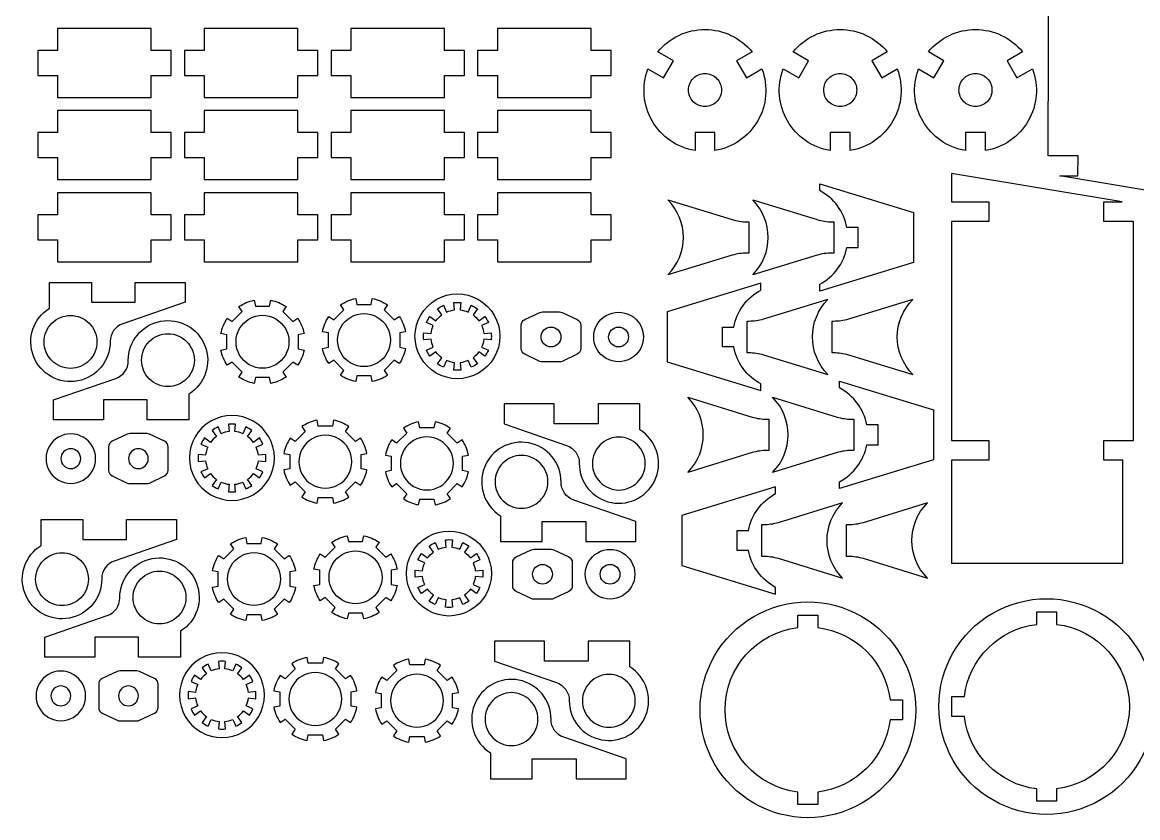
# Model space of a CAD drawing. Header units: metres. Extents: x 1 to 590, y 33 to 594.
# Drawn here: x 4.5 to 173.3, y 34.9 to 155.3 of the extents above; entities that cross this region are included whole.
import ezdxf

# ---------------------------------------------------------------- set-up
doc = ezdxf.new("R2010")
doc.units = ezdxf.units.M

msp = doc.modelspace()

# ---------------------------------------------------------------- linework, layer by layer
at = {"color": 7}
for points in [[(187.38546, 127.716727), (161.558267, 132.069904), (164.301294, 132.06224), (164.309688, 135.066028), (159.816419, 135.078581), (159.908923, 168.191208), (164.402191, 168.178656), (164.410584, 171.182445), (161.572948, 171.190372), (161.616464, 186.767499), (187.550225, 186.695049), (187.506707, 171.117921), (181.830847, 171.133779), (181.822453, 168.12999), (187.498318, 168.114133), (187.405812, 135.001503), (181.72995, 135.01736), (181.721557, 132.013572), (187.397421, 131.997716), (187.38546, 127.716727)], [(24.025922, 147.26367), (27.029722, 147.26367), (27.029722, 151.047983), (24.025922, 151.047983), (24.025922, 154.377609), (9.834739, 154.377609), (9.834739, 151.047983), (6.830939, 151.047983), (6.830939, 147.26367), (9.834739, 147.26367), (9.834739, 143.934044), (24.025922, 143.934044), (24.025922, 147.26367)], [(46.224705, 147.26367), (49.228505, 147.26367), (49.228505, 151.047983), (46.224705, 151.047983), (46.224705, 154.377609), (32.033522, 154.377609), (32.033522, 151.047983), (29.029722, 151.047983), (29.029722, 147.26367), (32.033522, 147.26367), (32.033522, 143.934044), (46.224705, 143.934044), (46.224705, 147.26367)], [(68.423488, 147.26367), (71.427288, 147.26367), (71.427288, 151.047983), (68.423488, 151.047983), (68.423488, 154.377609), (54.232305, 154.377609), (54.232305, 151.047983), (51.228505, 151.047983), (51.228505, 147.26367), (54.232305, 147.26367), (54.232305, 143.934044), (68.423488, 143.934044), (68.423488, 147.26367)], [(90.622271, 147.26367), (93.626071, 147.26367), (93.626071, 151.047983), (90.622271, 151.047983), (90.622271, 154.377609), (76.431088, 154.377609), (76.431088, 151.047983), (73.427288, 151.047983), (73.427288, 147.26367), (76.431088, 147.26367), (76.431088, 143.934044), (90.622271, 143.934044), (90.622271, 147.26367)], [(24.025922, 134.820106), (27.029722, 134.820106), (27.029722, 138.604418), (24.025922, 138.604418), (24.025922, 141.934044), (9.834739, 141.934044), (9.834739, 138.604418), (6.830939, 138.604418), (6.830939, 134.820106), (9.834739, 134.820106), (9.834739, 131.49048), (24.025922, 131.49048), (24.025922, 134.820106)], [(46.224705, 134.820106), (49.228505, 134.820106), (49.228505, 138.604418), (46.224705, 138.604418), (46.224705, 141.934044), (32.033522, 141.934044), (32.033522, 138.604418), (29.029722, 138.604418), (29.029722, 134.820106), (32.033522, 134.820106), (32.033522, 131.49048), (46.224705, 131.49048), (46.224705, 134.820106)], [(68.423488, 134.820106), (71.427288, 134.820106), (71.427288, 138.604418), (68.423488, 138.604418), (68.423488, 141.934044), (54.232305, 141.934044), (54.232305, 138.604418), (51.228505, 138.604418), (51.228505, 134.820106), (54.232305, 134.820106), (54.232305, 131.49048), (68.423488, 131.49048), (68.423488, 134.820106)], [(90.622271, 134.820106), (93.626071, 134.820106), (93.626071, 138.604418), (90.622271, 138.604418), (90.622271, 141.934044), (76.431088, 141.934044), (76.431088, 138.604418), (73.427288, 138.604418), (73.427288, 134.820106), (76.431088, 134.820106), (76.431088, 131.49048), (90.622271, 131.49048), (90.622271, 134.820106)], [(145.14238, 73.434191), (171.076244, 73.437478), (171.074269, 89.014666), (168.236091, 89.014307), (168.235709, 92.018106), (172.729526, 92.018676), (172.72533, 125.131434), (168.231514, 125.130864), (168.231132, 128.134663), (170.974704, 128.135011), (145.134907, 132.412744), (145.135449, 128.131737), (150.810802, 128.132457), (150.811183, 125.128658), (145.13583, 125.127936), (145.140026, 92.015178), (150.815379, 92.015899), (150.815762, 89.012097), (145.140406, 89.011378), (145.14238, 73.434191)], [(24.025922, 122.376542), (27.029722, 122.376542), (27.029722, 126.160854), (24.025922, 126.160854), (24.025922, 129.49048), (9.834739, 129.49048), (9.834739, 126.160854), (6.830939, 126.160854), (6.830939, 122.376542), (9.834739, 122.376542), (9.834739, 119.046916), (24.025922, 119.046916), (24.025922, 122.376542)], [(46.224705, 122.376542), (49.228505, 122.376542), (49.228505, 126.160854), (46.224705, 126.160854), (46.224705, 129.49048), (32.033522, 129.49048), (32.033522, 126.160854), (29.029722, 126.160854), (29.029722, 122.376542), (32.033522, 122.376542), (32.033522, 119.046916), (46.224705, 119.046916), (46.224705, 122.376542)], [(68.423488, 122.376542), (71.427288, 122.376542), (71.427288, 126.160854), (68.423488, 126.160854), (68.423488, 129.49048), (54.232305, 129.49048), (54.232305, 126.160854), (51.228505, 126.160854), (51.228505, 122.376542), (54.232305, 122.376542), (54.232305, 119.046916), (68.423488, 119.046916), (68.423488, 122.376542)], [(90.622271, 122.376542), (93.626071, 122.376542), (93.626071, 126.160854), (90.622271, 126.160854), (90.622271, 129.49048), (76.431088, 129.49048), (76.431088, 126.160854), (73.427288, 126.160854), (73.427288, 122.376542), (76.431088, 122.376542), (76.431088, 119.046916), (90.622271, 119.046916), (90.622271, 122.376542)]]:
    msp.add_lwpolyline(points, close=True, dxfattribs=at)
for points in [[(109.333928, 135.880235), (109.333928, 138.595379), (106.330128, 138.595379), (106.330128, 135.880235, -0.224578), (99.843578, 140.369277, -0.224577), (99.199228, 148.231316), (101.550613, 146.873745), (103.052513, 149.475111), (100.701128, 150.832685, -0.224577), (107.832028, 154.205681, -0.224577), (114.962928, 150.832685), (112.611544, 149.475111), (114.113445, 146.873745), (116.464828, 148.231316, -0.224578), (115.820478, 140.369277, -0.224577), (109.333928, 135.880235)], [(129.812397, 135.880235), (129.812397, 138.595379), (126.808597, 138.595379), (126.808597, 135.880235, -0.224578), (120.322047, 140.369277, -0.224577), (119.677696, 148.231316), (122.029081, 146.873745), (123.530982, 149.475111), (121.179596, 150.832685, -0.224577), (128.310497, 154.205681, -0.224577), (135.441396, 150.832685), (133.090013, 149.475111), (134.591914, 146.873745), (136.943296, 148.231316, -0.224578), (136.298947, 140.369277, -0.224577), (129.812397, 135.880235)], [(150.290866, 135.880235), (150.290866, 138.595379), (147.287065, 138.595379), (147.287065, 135.880235, -0.224578), (140.800516, 140.369277, -0.224577), (140.156165, 148.231316), (142.50755, 146.873745), (144.00945, 149.475111), (141.658065, 150.832685, -0.224577), (148.788965, 154.205681, -0.224577), (155.919865, 150.832685), (153.568482, 149.475111), (155.070383, 146.873745), (157.421765, 148.231316, -0.224578), (156.777415, 140.369277, -0.224577), (150.290866, 135.880235)], [(107.832028, 142.542958, -0.414214), (105.332028, 145.042958, -0.414214), (107.832028, 147.542958, -0.414214), (110.332028, 145.042958, -0.414214), (107.832028, 142.542958)], [(128.310497, 142.542958, -0.414214), (125.810497, 145.042958, -0.414214), (128.310497, 147.542958, -0.414214), (130.810497, 145.042958, -0.414214), (128.310497, 142.542958)], [(148.788965, 142.542958, -0.414214), (146.288965, 145.042958, -0.414214), (148.788965, 147.542958, -0.414214), (151.288965, 145.042958, -0.414214), (148.788965, 142.542958)], [(129.32391, 121.231733), (131.045357, 121.231733), (131.045357, 124.235533), (129.32391, 124.235533, 0.227027), (125.20805, 129.829226), (125.20805, 130.85663), (139.399233, 126.517949), (139.399233, 118.949321), (125.20805, 114.61064), (125.20805, 115.638043, 0.227027), (129.32391, 121.231733)], [(102.22226, 128.410109), (111.971242, 125.429545, 0.074312), (114.184095, 125.098831), (114.501608, 125.098831), (114.501608, 120.368439), (114.184095, 120.368439, 0.074313), (111.971242, 120.037724), (102.22226, 117.057162, 0.413201), (102.22226, 128.410109)], [(124.812621, 120.037724), (115.06364, 117.057162, 0.413201), (115.06364, 128.410109), (124.812621, 125.429545, 0.074313), (127.025477, 125.098831), (127.34299, 125.098831), (127.34299, 120.368439), (127.025477, 120.368439, 0.074313), (124.812621, 120.037724)], [(8.631595, 112.03936), (8.631595, 115.939607), (14.945829, 115.939607), (14.945829, 112.935807), (21.56838, 112.935807), (21.56838, 115.939607), (29.137009, 115.939607), (29.137009, 112.935807), (19.705596, 109.669774, 0.321475), (17.796176, 106.968676, -0.361802), (12.917005, 101.027512, -0.361802), (6.19012, 104.74944, -0.361802), (8.631595, 112.03936)], [(112.19605, 106.1671), (110.474603, 106.1671), (110.474603, 109.170901), (112.19605, 109.170901, -0.227027), (116.31191, 114.764593), (116.31191, 115.791997), (102.120727, 111.453317), (102.120727, 103.884688), (116.31191, 99.546007), (116.31191, 100.573411, -0.227027), (112.19605, 106.1671)], [(39.780677, 101.539202), (39.604308, 100.652532, -0.098491), (37.292615, 101.610065), (37.794875, 102.361751), (36.275009, 103.881617), (35.523323, 103.379359, -0.098491), (34.565788, 105.69105), (35.45246, 105.867418), (35.45246, 108.016838), (34.565788, 108.193208, -0.098491), (35.523323, 110.504901), (36.275009, 110.002641), (37.794875, 111.522507), (37.292615, 112.274192, -0.098492), (39.604308, 113.231725), (39.780677, 112.345054), (41.930095, 112.345054), (42.106466, 113.231725, -0.098492), (44.418156, 112.274192), (43.915899, 111.522507), (45.435765, 110.002641), (46.18745, 110.504901, -0.098492), (47.144983, 108.193208), (46.258314, 108.016838), (46.258314, 105.867418), (47.144983, 105.69105, -0.098491), (46.18745, 103.379359), (45.435765, 103.881617), (43.915899, 102.361751), (44.418156, 101.610065, -0.098491), (42.106466, 100.652532), (41.930095, 101.539202), (39.780677, 101.539202)], [(55.15039, 101.797712), (54.974021, 100.911042, -0.098491), (52.662328, 101.868575), (53.164588, 102.620261), (51.644722, 104.140127), (50.893036, 103.637869, -0.098491), (49.935501, 105.94956), (50.822173, 106.125928), (50.822173, 108.275348), (49.935501, 108.451718, -0.098491), (50.893036, 110.763411), (51.644722, 110.261151), (53.164588, 111.781017), (52.662328, 112.532702, -0.098492), (54.974021, 113.490235), (55.15039, 112.603564), (57.299808, 112.603564), (57.476179, 113.490235, -0.098492), (59.787869, 112.532702), (59.285612, 111.781017), (60.805478, 110.261151), (61.557163, 110.763411, -0.098492), (62.514696, 108.451718), (61.628027, 108.275348), (61.628027, 106.125928), (62.514696, 105.94956, -0.098491), (61.557163, 103.637869), (60.805478, 104.140127), (59.285612, 102.620261), (59.787869, 101.868575, -0.098491), (57.476179, 100.911042), (57.299808, 101.797712), (55.15039, 101.797712)], [(76.78956, 107.772641, -0.267949), (73.577373, 102.208971, -0.267949), (67.153, 102.208971, -0.267949), (63.940814, 107.772641, -0.267949), (67.153, 113.336312, -0.267949), (73.577373, 113.336312, -0.267949), (76.78956, 107.772641)], [(116.707339, 104.973091), (126.45632, 101.992529, -0.413201), (126.45632, 113.345476), (116.707339, 110.364913, -0.074313), (114.494483, 110.034198), (114.17697, 110.034198), (114.17697, 105.303806), (114.494483, 105.303806, -0.074313), (116.707339, 104.973091)], [(139.297699, 113.345476), (129.548718, 110.364913, -0.074312), (127.335865, 110.034198), (127.018352, 110.034198), (127.018352, 105.303806), (127.335865, 105.303806, -0.074313), (129.548718, 104.973091), (139.297699, 101.992529, -0.413201), (139.297699, 113.345476)], [(73.383077, 111.926413), (72.725281, 111.021036, -0.078702), (73.613577, 110.132739), (74.518958, 110.790532, -0.052407), (75.055641, 109.860968), (74.033286, 109.405785, -0.078702), (74.358425, 108.19235), (75.471404, 108.309328, -0.052408), (75.471404, 107.235958), (74.358425, 107.352936, -0.078702), (74.033286, 106.139501), (75.055641, 105.684317, -0.052408), (74.518958, 104.754754), (73.613577, 105.41255, -0.078703), (72.725281, 104.52425), (73.383077, 103.618873, -0.052407), (72.453513, 103.082189), (71.99833, 104.104544, -0.078702), (70.784895, 103.779405), (70.901873, 102.666427, -0.052408), (69.828503, 102.666427), (69.945481, 103.779405, -0.078702), (68.732045, 104.104544), (68.276863, 103.082189, -0.052407), (67.347299, 103.618873), (68.005092, 104.52425, -0.078703), (67.116795, 105.41255), (66.211418, 104.754754, -0.052408), (65.674732, 105.684317), (66.697089, 106.139501, -0.078702), (66.37195, 107.352936), (65.258972, 107.235958, -0.052408), (65.258972, 108.309328), (66.37195, 108.19235, -0.078702), (66.697089, 109.405785), (65.674732, 109.860968, -0.052407), (66.211418, 110.790532), (67.116795, 110.132739, -0.078702), (68.005092, 111.021036), (67.347299, 111.926413, -0.052407), (68.276863, 112.463096), (68.732045, 111.440741, -0.078702), (69.945481, 111.76588), (69.828503, 112.878859, -0.052407), (70.901873, 112.878859), (70.784895, 111.76588, -0.078702), (71.99833, 111.440741), (72.453513, 112.463096, -0.052408), (73.383077, 111.926413)], [(86.222745, 111.362656), (88.492703, 110.290235, -0.290111), (89.034647, 109.434817), (89.034647, 105.903187, -0.290111), (88.492703, 105.047768), (86.222745, 103.975347, -0.110789), (85.818613, 103.884687), (83.239283, 103.884687, -0.110789), (82.83515, 103.975347), (80.56519, 105.047768, -0.29011), (80.023246, 105.903187), (80.023246, 109.434817, -0.29011), (80.56519, 110.290235), (82.83515, 111.362656, -0.110788), (83.239283, 111.453317), (85.818613, 111.453317, -0.110788), (86.222745, 111.362656)], [(11.795553, 110.918934, -0.414214), (15.795553, 106.918934, -0.414214), (11.795553, 102.918934, -0.414214), (7.795553, 106.918934, -0.414214), (11.795553, 110.918934)], [(29.708548, 99.033726), (29.708548, 95.133479), (23.394314, 95.133479), (23.394314, 98.137279), (16.771762, 98.137279), (16.771762, 95.133479), (9.203134, 95.133479), (9.203134, 98.137279), (18.634546, 101.403313, 0.321475), (20.543966, 104.10441, -0.361802), (25.423137, 110.045574, -0.361802), (32.150022, 106.323646, -0.361802), (29.708548, 99.033726)], [(44.863397, 106.942127, -0.267949), (42.859392, 103.471087, -0.267949), (38.85138, 103.471087, -0.267949), (36.847375, 106.942127, -0.267949), (38.85138, 110.413167, -0.267949), (42.859392, 110.413167, -0.267949), (44.863397, 106.942127)], [(60.23311, 107.200637, -0.267949), (58.229105, 103.729597, -0.267949), (54.221093, 103.729597, -0.267949), (52.217088, 107.200637, -0.267949), (54.221093, 110.671677, -0.267949), (58.229105, 110.671677, -0.267949), (60.23311, 107.200637)], [(98.513032, 107.669002, -0.267949), (96.635657, 104.417293, -0.267949), (92.880907, 104.417293, -0.267949), (91.003532, 107.669002, -0.267949), (92.880907, 110.920712, -0.267949), (96.635657, 110.920712, -0.267949), (98.513032, 107.669002)], [(26.54459, 100.154152, -0.414214), (22.54459, 104.154152, -0.414214), (26.54459, 108.154152, -0.414214), (30.54459, 104.154152, -0.414214), (26.54459, 100.154152)], [(84.528946, 106.169002, -0.414214), (83.028946, 107.669002, -0.414214), (84.528946, 109.169002, -0.414214), (86.028946, 107.669002, -0.414214), (84.528946, 106.169002)], [(94.758282, 106.169002, -0.414214), (93.258282, 107.669002, -0.414214), (94.758282, 109.169002, -0.414214), (96.258282, 107.669002, -0.414214), (94.758282, 106.169002)], [(132.339616, 91.360077), (134.061063, 91.360077), (134.061063, 94.363877), (132.339616, 94.363877, 0.227027), (128.223756, 99.95757), (128.223756, 100.984974), (142.414938, 96.646293), (142.414938, 89.077665), (128.223756, 84.738984), (128.223756, 85.766387, 0.227027), (132.339616, 91.360077)], [(105.237966, 98.538453), (114.986948, 95.557889, 0.074312), (117.1998, 95.227175), (117.517314, 95.227175), (117.517314, 90.496783), (117.1998, 90.496783, 0.074313), (114.986948, 90.166068), (105.237966, 87.185505, 0.413201), (105.237966, 98.538453)], [(127.828327, 90.166068), (118.079345, 87.185505, 0.413201), (118.079345, 98.538453), (127.828327, 95.557889, 0.074313), (130.041182, 95.227175), (130.358696, 95.227175), (130.358696, 90.496783), (130.041182, 90.496783, 0.074313), (127.828327, 90.166068)], [(97.965887, 93.631852), (97.965887, 97.532099), (91.651654, 97.532099), (91.651654, 94.528298), (85.029102, 94.528298), (85.029102, 97.532099), (77.460473, 97.532099), (77.460473, 94.528298), (86.891886, 91.262265, -0.321475), (88.801306, 88.561168, 0.361802), (93.680477, 82.620004, 0.361802), (100.407362, 86.341932, 0.361802), (97.965887, 93.631852)], [(29.807922, 89.365132, 0.267949), (33.020109, 83.801462, 0.267949), (39.444482, 83.801462, 0.267949), (42.656668, 89.365132, 0.267949), (39.444482, 94.928803, 0.267949), (33.020109, 94.928803, 0.267949), (29.807922, 89.365132)], [(51.447092, 83.390204), (51.623461, 82.503533, 0.098491), (53.935154, 83.461067), (53.432894, 84.212752), (54.95276, 85.732618), (55.704446, 85.23036, 0.098491), (56.661981, 87.542051), (55.775309, 87.71842), (55.775309, 89.86784), (56.661981, 90.04421, 0.098491), (55.704446, 92.355902), (54.95276, 91.853642), (53.432894, 93.373508), (53.935154, 94.125194, 0.098492), (51.623461, 95.082726), (51.447092, 94.196056), (49.297675, 94.196056), (49.121303, 95.082726, 0.098492), (46.809613, 94.125194), (47.31187, 93.373508), (45.792004, 91.853642), (45.040319, 92.355902, 0.098492), (44.082786, 90.04421), (44.969455, 89.86784), (44.969455, 87.71842), (44.082786, 87.542051, 0.098491), (45.040319, 85.23036), (45.792004, 85.732618), (47.31187, 84.212752), (46.809613, 83.461067, 0.098491), (49.121303, 82.503533), (49.297675, 83.390204), (51.447092, 83.390204)], [(66.816805, 83.131694), (66.993174, 82.245023, 0.098491), (69.304867, 83.202557), (68.802607, 83.954242), (70.322473, 85.474108), (71.074159, 84.97185, 0.098491), (72.031694, 87.283541), (71.145022, 87.45991), (71.145022, 89.60933), (72.031694, 89.785699, 0.098491), (71.074159, 92.097392), (70.322473, 91.595132), (68.802607, 93.114998), (69.304867, 93.866684, 0.098492), (66.993174, 94.824216), (66.816805, 93.937546), (64.667388, 93.937546), (64.491016, 94.824216, 0.098492), (62.179326, 93.866684), (62.681583, 93.114998), (61.161717, 91.595132), (60.410032, 92.097392, 0.098492), (59.452499, 89.785699), (60.339168, 89.60933), (60.339168, 87.45991), (59.452499, 87.283541, 0.098491), (60.410032, 84.97185), (61.161717, 85.474108), (62.681583, 83.954242), (62.179326, 83.202557, 0.098491), (64.491016, 82.245023), (64.667388, 83.131694), (66.816805, 83.131694)], [(8.08445, 89.261493, 0.267949), (9.961825, 86.009785, 0.267949), (13.716575, 86.009785, 0.267949), (15.59395, 89.261493, 0.267949), (13.716575, 92.513203, 0.267949), (9.961825, 92.513203, 0.267949), (8.08445, 89.261493)], [(20.374737, 92.955148), (18.10478, 91.882727, 0.290111), (17.562835, 91.027309), (17.562835, 87.495678, 0.290111), (18.10478, 86.640259), (20.374737, 85.567838, 0.110789), (20.778869, 85.477178), (23.358199, 85.477178, 0.110789), (23.762332, 85.567838), (26.032292, 86.640259, 0.29011), (26.574236, 87.495678), (26.574236, 91.027309, 0.29011), (26.032292, 91.882727), (23.762332, 92.955148, 0.110788), (23.358199, 93.045809), (20.778869, 93.045809, 0.110788), (20.374737, 92.955148)], [(33.214405, 93.518904), (33.872201, 92.613527, 0.078702), (32.983905, 91.72523), (32.078524, 92.383024, 0.052407), (31.541841, 91.453459), (32.564196, 90.998277, 0.078702), (32.239057, 89.784841), (31.126078, 89.901819, 0.052408), (31.126078, 88.828449), (32.239057, 88.945428, 0.078702), (32.564196, 87.731992), (31.541841, 87.276808, 0.052408), (32.078524, 86.347245), (32.983905, 87.005041, 0.078703), (33.872201, 86.116742), (33.214405, 85.211364, 0.052407), (34.143969, 84.67468), (34.599152, 85.697036, 0.078702), (35.812587, 85.371897), (35.695609, 84.258918, 0.052408), (36.768979, 84.258918), (36.652001, 85.371897, 0.078702), (37.865437, 85.697036), (38.320619, 84.67468, 0.052407), (39.250183, 85.211364), (38.59239, 86.116742, 0.078703), (39.480687, 87.005041), (40.386064, 86.347245, 0.052408), (40.92275, 87.276808), (39.900393, 87.731992, 0.078702), (40.225532, 88.945428), (41.33851, 88.828449, 0.052408), (41.33851, 89.901819), (40.225532, 89.784841, 0.078702), (39.900393, 90.998277), (40.92275, 91.453459, 0.052407), (40.386064, 92.383024), (39.480687, 91.72523, 0.078702), (38.59239, 92.613527), (39.250183, 93.518904, 0.052407), (38.320619, 94.055587), (37.865437, 93.033233, 0.078702), (36.652001, 93.358372), (36.768979, 94.47135, 0.052407), (35.695609, 94.47135), (35.812587, 93.358372, 0.078702), (34.599152, 93.033233), (34.143969, 94.055587, 0.052408), (33.214405, 93.518904)], [(46.364372, 88.793128, 0.267949), (48.368377, 85.322089, 0.267949), (52.376389, 85.322089, 0.267949), (54.380395, 88.793128, 0.267949), (52.376389, 92.264169, 0.267949), (48.368377, 92.264169, 0.267949), (46.364372, 88.793128)], [(61.734085, 88.534618, 0.267949), (63.73809, 85.063579, 0.267949), (67.746102, 85.063579, 0.267949), (69.750108, 88.534618, 0.267949), (67.746102, 92.005659, 0.267949), (63.73809, 92.005659, 0.267949), (61.734085, 88.534618)], [(76.888935, 80.626217), (76.888935, 76.725971), (83.203168, 76.725971), (83.203168, 79.729771), (89.82572, 79.729771), (89.82572, 76.725971), (97.394348, 76.725971), (97.394348, 79.729771), (87.962936, 82.995804, -0.321475), (86.053516, 85.696902, 0.361802), (81.174345, 91.638065, 0.361802), (74.44746, 87.916138, 0.361802), (76.888935, 80.626217)], [(94.801929, 92.511425, 0.414214), (90.801929, 88.511425, 0.414214), (94.801929, 84.511425, 0.414214), (98.801929, 88.511425, 0.414214), (94.801929, 92.511425)], [(11.8392, 87.761493, 0.414214), (13.3392, 89.261493, 0.414214), (11.8392, 90.761493, 0.414214), (10.3392, 89.261493, 0.414214), (11.8392, 87.761493)], [(22.068536, 87.761493, 0.414214), (23.568536, 89.261493, 0.414214), (22.068536, 90.761493, 0.414214), (20.568536, 89.261493, 0.414214), (22.068536, 87.761493)], [(80.052892, 81.746644, 0.414214), (84.052892, 85.746644, 0.414214), (80.052892, 89.746644, 0.414214), (76.052892, 85.746644, 0.414214), (80.052892, 81.746644)], [(114.408577, 75.36818), (112.68713, 75.36818), (112.68713, 78.371981), (114.408577, 78.371981, -0.227027), (118.524437, 83.965673), (118.524437, 84.993077), (104.333254, 80.654397), (104.333254, 73.085768), (118.524437, 68.747087), (118.524437, 69.774491, -0.227027), (114.408577, 75.36818)], [(118.919866, 74.174171), (128.668848, 71.193609, -0.413201), (128.668848, 82.546556), (118.919866, 79.565993, -0.074313), (116.707011, 79.235278), (116.389497, 79.235278), (116.389497, 74.504886), (116.707011, 74.504886, -0.074313), (118.919866, 74.174171)], [(141.510227, 82.546556), (131.761245, 79.565993, -0.074312), (129.548392, 79.235278), (129.230879, 79.235278), (129.230879, 74.504886), (129.548392, 74.504886, -0.074313), (131.761245, 74.174171), (141.510227, 71.193609, -0.413201), (141.510227, 82.546556)], [(7.345707, 76.131286), (7.345707, 80.031532), (13.659941, 80.031532), (13.659941, 77.027732), (20.282492, 77.027732), (20.282492, 80.031532), (27.851121, 80.031532), (27.851121, 77.027732), (18.419708, 73.761699, 0.321475), (16.510288, 71.060601, -0.361802), (11.631117, 65.119437, -0.361802), (4.904232, 68.841365, -0.361802), (7.345707, 76.131286)], [(75.503672, 71.864566, -0.267949), (72.291485, 66.300896, -0.267949), (65.867112, 66.300896, -0.267949), (62.654926, 71.864566, -0.267949), (65.867112, 77.428237, -0.267949), (72.291485, 77.428237, -0.267949), (75.503672, 71.864566)], [(38.494789, 65.631127), (38.31842, 64.744457, -0.098491), (36.006727, 65.701991), (36.508987, 66.453676), (34.989121, 67.973542), (34.237435, 67.471284, -0.098491), (33.2799, 69.782975), (34.166572, 69.959343), (34.166572, 72.108764), (33.2799, 72.285133, -0.098491), (34.237435, 74.596826), (34.989121, 74.094566), (36.508987, 75.614432), (36.006727, 76.366117, -0.098492), (38.31842, 77.32365), (38.494789, 76.43698), (40.644207, 76.43698), (40.820578, 77.32365, -0.098492), (43.132268, 76.366117), (42.630011, 75.614432), (44.149877, 74.094566), (44.901562, 74.596826, -0.098492), (45.859095, 72.285133), (44.972426, 72.108764), (44.972426, 69.959343), (45.859095, 69.782975, -0.098491), (44.901562, 67.471284), (44.149877, 67.973542), (42.630011, 66.453676), (43.132268, 65.701991, -0.098491), (40.820578, 64.744457), (40.644207, 65.631127), (38.494789, 65.631127)], [(53.864502, 65.889637), (53.688133, 65.002967, -0.098491), (51.37644, 65.960501), (51.8787, 66.712186), (50.358834, 68.232052), (49.607148, 67.729794, -0.098491), (48.649613, 70.041485), (49.536285, 70.217853), (49.536285, 72.367274), (48.649613, 72.543643, -0.098491), (49.607148, 74.855336), (50.358834, 74.353076), (51.8787, 75.872942), (51.37644, 76.624628, -0.098492), (53.688133, 77.58216), (53.864502, 76.69549), (56.01392, 76.69549), (56.190291, 77.58216, -0.098492), (58.501981, 76.624628), (57.999724, 75.872942), (59.51959, 74.353076), (60.271275, 74.855336, -0.098492), (61.228808, 72.543643), (60.342139, 72.367274), (60.342139, 70.217853), (61.228808, 70.041485, -0.098491), (60.271275, 67.729794), (59.51959, 68.232052), (57.999724, 66.712186), (58.501981, 65.960501, -0.098491), (56.190291, 65.002967), (56.01392, 65.889637), (53.864502, 65.889637)], [(72.097189, 76.018338), (71.439393, 75.112961, -0.078702), (72.327689, 74.224664), (73.23307, 74.882457, -0.052407), (73.769753, 73.952893), (72.747398, 73.497711, -0.078702), (73.072537, 72.284275), (74.185516, 72.401253, -0.052408), (74.185516, 71.327883), (73.072537, 71.444861, -0.078702), (72.747398, 70.231426), (73.769753, 69.776242, -0.052408), (73.23307, 68.846679), (72.327689, 69.504475, -0.078703), (71.439393, 68.616176), (72.097189, 67.710798, -0.052407), (71.167625, 67.174114), (70.712442, 68.19647, -0.078702), (69.499007, 67.871331), (69.615985, 66.758352, -0.052408), (68.542615, 66.758352), (68.659593, 67.871331, -0.078702), (67.446157, 68.19647), (66.990975, 67.174114, -0.052407), (66.061411, 67.710798), (66.719204, 68.616176, -0.078703), (65.830907, 69.504475), (64.92553, 68.846679, -0.052408), (64.388844, 69.776242), (65.411201, 70.231426, -0.078702), (65.086062, 71.444861), (63.973084, 71.327883, -0.052408), (63.973084, 72.401253), (65.086062, 72.284275, -0.078702), (65.411201, 73.497711), (64.388844, 73.952893, -0.052407), (64.92553, 74.882457), (65.830907, 74.224664, -0.078702), (66.719204, 75.112961), (66.061411, 76.018338, -0.052407), (66.990975, 76.555021), (67.446157, 75.532667, -0.078702), (68.659593, 75.857806), (68.542615, 76.970784, -0.052407), (69.615985, 76.970784), (69.499007, 75.857806, -0.078702), (70.712442, 75.532667), (71.167625, 76.555021, -0.052408), (72.097189, 76.018338)], [(10.509665, 75.010859, -0.414214), (14.509665, 71.010859, -0.414214), (10.509665, 67.010859, -0.414214), (6.509665, 71.010859, -0.414214), (10.509665, 75.010859)], [(43.577509, 71.034052, -0.267949), (41.573504, 67.563013, -0.267949), (37.565492, 67.563013, -0.267949), (35.561487, 71.034052, -0.267949), (37.565492, 74.505092, -0.267949), (41.573504, 74.505092, -0.267949), (43.577509, 71.034052)], [(58.947222, 71.292562, -0.267949), (56.943217, 67.821523, -0.267949), (52.935205, 67.821523, -0.267949), (50.9312, 71.292562, -0.267949), (52.935205, 74.763602, -0.267949), (56.943217, 74.763602, -0.267949), (58.947222, 71.292562)], [(84.936857, 75.454582), (87.206815, 74.382161, -0.290111), (87.748759, 73.526743), (87.748759, 69.995112, -0.290111), (87.206815, 69.139693), (84.936857, 68.067272, -0.110789), (84.532725, 67.976612), (81.953395, 67.976612, -0.110789), (81.549262, 68.067272), (79.279302, 69.139693, -0.29011), (78.737358, 69.995112), (78.737358, 73.526743, -0.29011), (79.279302, 74.382161), (81.549262, 75.454582, -0.110788), (81.953395, 75.545242), (84.532725, 75.545242, -0.110788), (84.936857, 75.454582)], [(97.227144, 71.760927, -0.267949), (95.349769, 68.509218, -0.267949), (91.595019, 68.509218, -0.267949), (89.717644, 71.760927, -0.267949), (91.595019, 75.012637, -0.267949), (95.349769, 75.012637, -0.267949), (97.227144, 71.760927)], [(28.42266, 63.125651), (28.42266, 59.225404), (22.108426, 59.225404), (22.108426, 62.229204), (15.485874, 62.229204), (15.485874, 59.225404), (7.917246, 59.225404), (7.917246, 62.229204), (17.348658, 65.495238, 0.321475), (19.258078, 68.196335, -0.361802), (24.137249, 74.137499, -0.361802), (30.864134, 70.415571, -0.361802), (28.42266, 63.125651)], [(83.243059, 70.260927, -0.414214), (81.743059, 71.760927, -0.414214), (83.243059, 73.260927, -0.414214), (84.743059, 71.760927, -0.414214), (83.243059, 70.260927)], [(93.472394, 70.260927, -0.414214), (91.972394, 71.760927, -0.414214), (93.472394, 73.260927, -0.414214), (94.972394, 71.760927, -0.414214), (93.472394, 70.260927)], [(25.258702, 64.246078, -0.414214), (21.258702, 68.246078, -0.414214), (25.258702, 72.246078, -0.414214), (29.258702, 68.246078, -0.414214), (25.258702, 64.246078)], [(139.7394, 51.244707, -0.268005), (131.580947, 37.107034, -0.268005), (115.258136, 37.107034, -0.268005), (107.099683, 51.244707, -0.268005), (115.258136, 65.382382, -0.268005), (131.580947, 65.382382, -0.268005), (139.7394, 51.244707)], [(175.873191, 51.733267, -0.267995), (167.714467, 37.596375, -0.267995), (151.392198, 37.596375, -0.267995), (143.233473, 51.733267, -0.267995), (151.392198, 65.870158, -0.267995), (167.714467, 65.870158, -0.267995), (175.873191, 51.733267)], [(147.108086, 50.231367), (145.213563, 50.231367), (145.213563, 53.235167), (147.108086, 53.235167, -0.345488), (158.051432, 64.178515), (158.051432, 66.070672), (161.055233, 66.070672), (161.055233, 64.178515, -0.379459), (172.088884, 51.733268, -0.379459), (161.055233, 39.28802), (161.055233, 37.395864), (158.051432, 37.395864), (158.051432, 39.28802, -0.345487), (147.108086, 50.231367)], [(135.864789, 52.746607), (137.759311, 52.746607), (137.759311, 49.742807), (135.864789, 49.742807, -0.345488), (124.921443, 38.799462), (124.921443, 36.907305), (121.917643, 36.907305), (121.917643, 38.799462, -0.379459), (110.884003, 51.244707, -0.379459), (121.917643, 63.689954), (121.917643, 65.582113), (124.921443, 65.582113), (124.921443, 63.689954, -0.345488), (135.864789, 52.746607)], [(96.458035, 57.725518), (96.458035, 61.625764), (90.143801, 61.625764), (90.143801, 58.621964), (83.521249, 58.621964), (83.521249, 61.625764), (75.952621, 61.625764), (75.952621, 58.621964), (85.384033, 55.355931, -0.321475), (87.293454, 52.654833, 0.361802), (92.172624, 46.71367, 0.361802), (98.899509, 50.435597, 0.361802), (96.458035, 57.725518)], [(28.300069, 53.458798, 0.267949), (31.512256, 47.895128, 0.267949), (37.936629, 47.895128, 0.267949), (41.148815, 53.458798, 0.267949), (37.936629, 59.022469, 0.267949), (31.512256, 59.022469, 0.267949), (28.300069, 53.458798)], [(49.939239, 47.48387), (50.115608, 46.597199, 0.098491), (52.427301, 47.554733), (51.925041, 48.306418), (53.444907, 49.826284), (54.196593, 49.324026, 0.098491), (55.154128, 51.635717), (54.267456, 51.812086), (54.267456, 53.961506), (55.154128, 54.137875, 0.098491), (54.196593, 56.449568), (53.444907, 55.947308), (51.925041, 57.467174), (52.427301, 58.21886, 0.098492), (50.115608, 59.176392), (49.939239, 58.289722), (47.789822, 58.289722), (47.61345, 59.176392, 0.098492), (45.30176, 58.21886), (45.804017, 57.467174), (44.284151, 55.947308), (43.532466, 56.449568, 0.098492), (42.574933, 54.137875), (43.461603, 53.961506), (43.461603, 51.812086), (42.574933, 51.635717, 0.098491), (43.532466, 49.324026), (44.284151, 49.826284), (45.804017, 48.306418), (45.30176, 47.554733, 0.098491), (47.61345, 46.597199), (47.789822, 47.48387), (49.939239, 47.48387)], [(31.706552, 57.61257), (32.364348, 56.707193, 0.078702), (31.476052, 55.818896), (30.570672, 56.476689, 0.052407), (30.033989, 55.547125), (31.056343, 55.091943, 0.078702), (30.731204, 53.878507), (29.618225, 53.995485, 0.052408), (29.618225, 52.922115), (30.731204, 53.039093, 0.078702), (31.056343, 51.825658), (30.033989, 51.370474, 0.052408), (30.570672, 50.440911), (31.476052, 51.098707, 0.078703), (32.364348, 50.210408), (31.706552, 49.30503, 0.052407), (32.636117, 48.768346), (33.091299, 49.790702, 0.078702), (34.304735, 49.465563), (34.187756, 48.352584, 0.052408), (35.261126, 48.352584), (35.144148, 49.465563, 0.078702), (36.357584, 49.790702), (36.812766, 48.768346, 0.052407), (37.742331, 49.30503), (37.084537, 50.210408, 0.078703), (37.972834, 51.098707), (38.878211, 50.440911, 0.052408), (39.414897, 51.370474), (38.39254, 51.825658, 0.078702), (38.717679, 53.039093), (39.830657, 52.922115, 0.052408), (39.830657, 53.995485), (38.717679, 53.878507, 0.078702), (38.39254, 55.091943), (39.414897, 55.547125, 0.052407), (38.878211, 56.476689), (37.972834, 55.818896, 0.078702), (37.084537, 56.707193), (37.742331, 57.61257, 0.052407), (36.812766, 58.149253), (36.357584, 57.126899, 0.078702), (35.144148, 57.452038), (35.261126, 58.565016, 0.052407), (34.187756, 58.565016), (34.304735, 57.452038, 0.078702), (33.091299, 57.126899), (32.636117, 58.149253, 0.052408), (31.706552, 57.61257)], [(65.308952, 47.225359), (65.485321, 46.338689, 0.098491), (67.797014, 47.296223), (67.294754, 48.047908), (68.81462, 49.567774), (69.566306, 49.065516, 0.098491), (70.523841, 51.377207), (69.637169, 51.553576), (69.637169, 53.702996), (70.523841, 53.879365, 0.098491), (69.566306, 56.191058), (68.81462, 55.688798), (67.294754, 57.208664), (67.797014, 57.96035, 0.098492), (65.485321, 58.917882), (65.308952, 58.031212), (63.159535, 58.031212), (62.983163, 58.917882, 0.098492), (60.671473, 57.96035), (61.17373, 57.208664), (59.653864, 55.688798), (58.902179, 56.191058, 0.098492), (57.944646, 53.879365), (58.831316, 53.702996), (58.831316, 51.553576), (57.944646, 51.377207, 0.098491), (58.902179, 49.065516), (59.653864, 49.567774), (61.17373, 48.047908), (60.671473, 47.296223, 0.098491), (62.983163, 46.338689), (63.159535, 47.225359), (65.308952, 47.225359)], [(6.576597, 53.355159, 0.267949), (8.453972, 50.10345, 0.267949), (12.208722, 50.10345, 0.267949), (14.086097, 53.355159, 0.267949), (12.208722, 56.606869, 0.267949), (8.453972, 56.606869, 0.267949), (6.576597, 53.355159)], [(18.866884, 57.048814), (16.596927, 55.976393, 0.290111), (16.054982, 55.120975), (16.054982, 51.589344, 0.290111), (16.596927, 50.733925), (18.866884, 49.661504, 0.110789), (19.271016, 49.570844), (21.850346, 49.570844, 0.110789), (22.254479, 49.661504), (24.524439, 50.733925, 0.29011), (25.066383, 51.589344), (25.066383, 55.120975, 0.29011), (24.524439, 55.976393), (22.254479, 57.048814, 0.110788), (21.850346, 57.139474), (19.271016, 57.139474, 0.110788), (18.866884, 57.048814)], [(44.856519, 52.886794, 0.267949), (46.860525, 49.415755, 0.267949), (50.868536, 49.415755, 0.267949), (52.872542, 52.886794, 0.267949), (50.868536, 56.357835, 0.267949), (46.860525, 56.357835, 0.267949), (44.856519, 52.886794)], [(60.226232, 52.628284, 0.267949), (62.230238, 49.157245, 0.267949), (66.238249, 49.157245, 0.267949), (68.242255, 52.628284, 0.267949), (66.238249, 56.099324, 0.267949), (62.230238, 56.099324, 0.267949), (60.226232, 52.628284)], [(75.381082, 44.719883), (75.381082, 40.819636), (81.695316, 40.819636), (81.695316, 43.823437), (88.317867, 43.823437), (88.317867, 40.819636), (95.886496, 40.819636), (95.886496, 43.823437), (86.455083, 47.08947, -0.321475), (84.545663, 49.790567, 0.361802), (79.666492, 55.731731, 0.361802), (72.939607, 52.009803, 0.361802), (75.381082, 44.719883)], [(93.294077, 56.605091, 0.414214), (89.294077, 52.605091, 0.414214), (93.294077, 48.605091, 0.414214), (97.294077, 52.605091, 0.414214), (93.294077, 56.605091)], [(10.331347, 51.855159, 0.414214), (11.831347, 53.355159, 0.414214), (10.331347, 54.855159, 0.414214), (8.831347, 53.355159, 0.414214), (10.331347, 51.855159)], [(20.560683, 51.855159, 0.414214), (22.060683, 53.355159, 0.414214), (20.560683, 54.855159, 0.414214), (19.060683, 53.355159, 0.414214), (20.560683, 51.855159)], [(78.54504, 45.84031, 0.414214), (82.54504, 49.84031, 0.414214), (78.54504, 53.84031, 0.414214), (74.54504, 49.84031, 0.414214), (78.54504, 45.84031)]]:
    msp.add_lwpolyline(points, format="xyb", close=True, dxfattribs=at)

doc.saveas('drawing.dxf')
